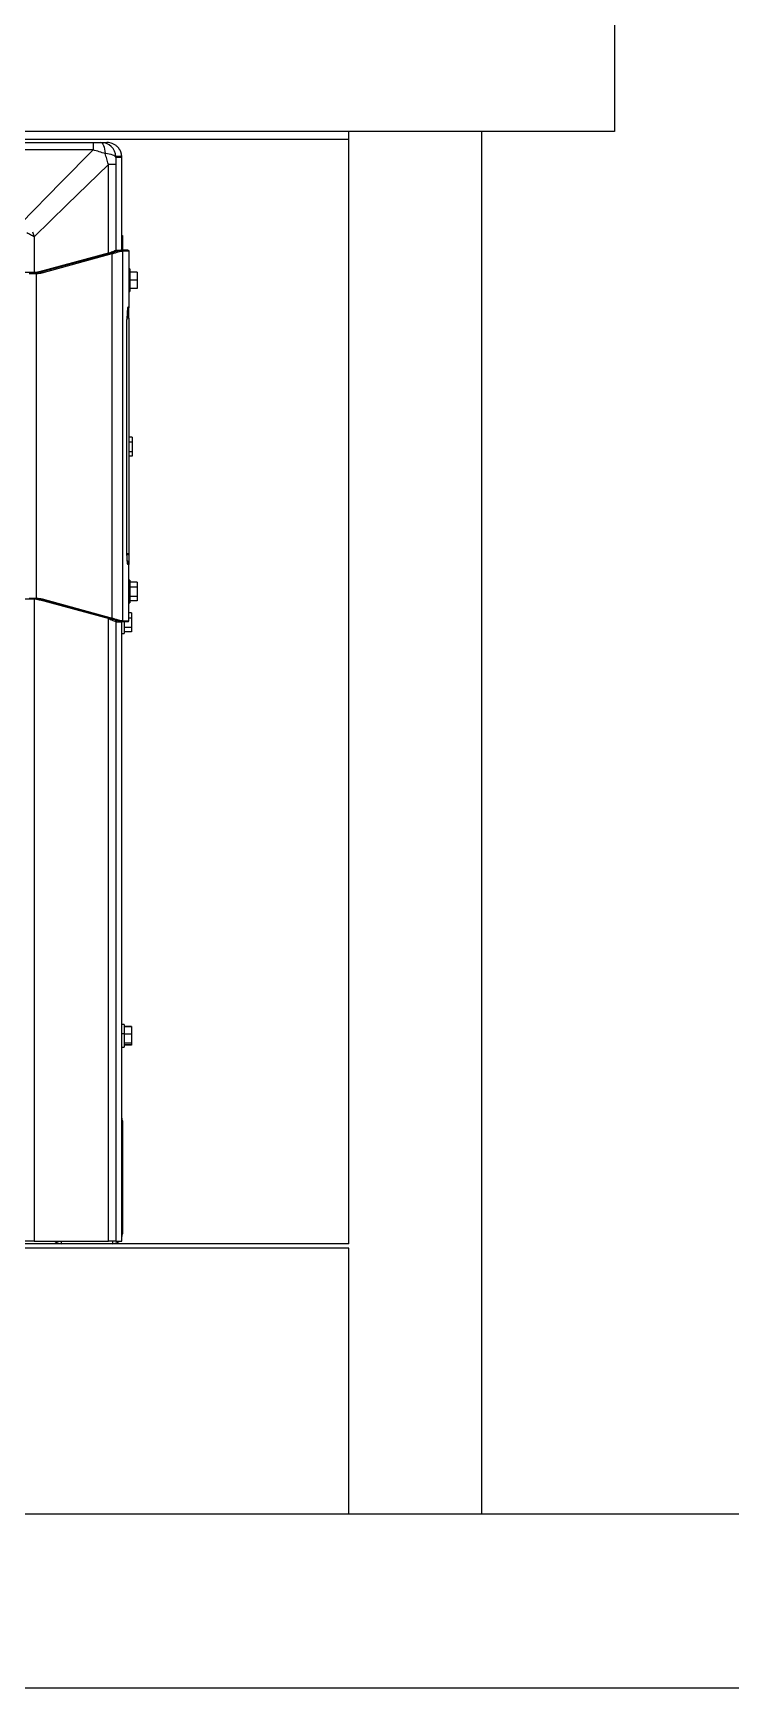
# Model space of a CAD drawing. Header units: millimetres. Extents: x 126 to 938, y 244 to 707.
# Drawn here: x 837.41 to 857.44, y 244.24 to 291.75 of the extents above; entities that cross this region are included whole.
import ezdxf

# ---------------------------------------------------------------- set-up
doc = ezdxf.new("R2010")
doc.units = ezdxf.units.MM

msp = doc.modelspace()

# ---------------------------------------------------------------- linework, layer by layer
at = {"color": 7, "linetype": 'Continuous', "lineweight": 25}
for p, q in [((854.1, 292.735), (854.1, 288.925)), ((854.1, 288.925), (762.66, 288.925)), ((846.48, 256.99), (846.48, 288.925)), ((850.29, 249.238), (850.29, 288.925)), ((846.48, 288.687), (829.01, 288.687)), ((834.698, 288.608), (839.135, 288.608)), ((839.135, 288.392), (834.764, 288.392)), ((839.135, 288.608), (839.135, 288.392)), ((839.135, 288.608), (839.359, 288.608)), ((839.359, 288.608), (839.53, 288.608)), ((839.789, 287.978), (839.574, 287.978)), ((839.574, 285.432), (839.574, 287.978)), ((839.789, 287.978), (839.789, 285.51)), ((839.961, 288.199), (839.79, 288.199)), ((839.962, 288.176), (839.791, 288.176)), ((839.962, 288.176), (839.961, 288.199)), ((839.962, 285.516), (839.962, 288.176)), ((839.962, 285.516), (839.962, 288.176)), ((839.962, 288.176), (839.962, 288.176)), ((839.962, 288.174), (839.963, 288.174)), ((839.963, 285.516), (839.963, 288.174)), ((837.401, 286.04), (837.448, 285.895)), ((837.448, 285.895), (837.448, 284.869)), ((839.963, 285.936), (839.976, 285.936)), ((839.976, 285.936), (839.976, 285.516)), ((839.603, 285.44), (837.59, 284.891)), ((839.668, 285.439), (837.66, 284.891)), ((837.676, 284.865), (839.685, 285.414)), ((839.603, 285.44), (839.631, 285.451)), ((839.603, 285.44), (839.673, 285.44)), ((839.631, 285.451), (839.709, 285.451)), ((839.709, 285.451), (839.673, 285.44)), ((839.685, 274.951), (839.685, 285.414)), ((839.819, 285.516), (839.957, 285.516)), ((839.961, 285.516), (839.957, 285.516)), ((840.135, 285.516), (839.961, 285.516)), ((839.982, 285.491), (839.986, 285.491)), ((839.986, 274.874), (839.986, 285.491)), ((839.986, 285.491), (840.16, 285.491)), ((840.16, 285.491), (840.16, 283.887)), ((837.498, 284.869), (836.899, 284.869)), ((837.298, 284.843), (837.51, 284.843)), ((837.51, 275.522), (837.51, 284.843)), ((837.59, 284.891), (837.66, 284.891)), ((840.186, 284.976), (840.16, 284.976)), ((840.186, 284.652), (840.16, 284.652)), ((840.186, 284.976), (840.186, 284.652)), ((840.401, 284.887), (840.186, 284.887)), ((840.186, 284.652), (840.186, 284.328)), ((840.401, 284.652), (840.186, 284.652)), ((840.401, 284.887), (840.401, 284.652)), ((840.401, 284.652), (840.401, 284.417)), ((840.16, 284.328), (840.186, 284.328)), ((840.401, 284.417), (840.186, 284.417)), ((840.16, 283.887), (840.133, 283.877)), ((840.16, 283.887), (840.16, 283.887)), ((840.16, 283.611), (840.16, 283.879)), ((840.105, 276.847), (840.105, 283.518)), ((840.106, 276.844), (840.106, 283.521)), ((840.16, 283.566), (840.111, 283.566)), ((840.16, 283.566), (840.16, 283.611)), ((840.16, 283.566), (840.16, 276.798)), ((840.255, 280.145), (840.16, 280.145)), ((840.255, 280), (840.16, 280)), ((840.255, 280.145), (840.255, 280)), ((840.255, 280), (840.255, 279.729)), ((840.255, 279.729), (840.16, 279.729)), ((840.255, 279.603), (840.16, 279.603)), ((840.255, 279.729), (840.255, 279.603)), ((840.16, 276.798), (840.111, 276.798)), ((840.16, 276.798), (840.16, 276.754)), ((840.16, 276.754), (840.16, 276.486)), ((840.16, 276.477), (840.133, 276.488)), ((840.16, 276.478), (840.16, 276.477)), ((840.16, 274.874), (840.16, 276.477)), ((840.186, 276.036), (840.16, 276.036)), ((840.186, 276.036), (840.186, 275.862)), ((840.186, 275.862), (840.16, 275.862)), ((840.401, 275.984), (840.186, 275.984)), ((840.186, 275.862), (840.186, 275.389)), ((840.401, 275.838), (840.186, 275.838)), ((840.401, 275.567), (840.186, 275.567)), ((840.401, 275.984), (840.401, 275.838)), ((840.401, 275.838), (840.401, 275.567)), ((840.401, 275.567), (840.401, 275.442)), ((837.498, 275.496), (836.899, 275.496)), ((837.298, 275.522), (837.51, 275.522)), ((837.447, 275.496), (837.447, 257.067)), ((837.59, 275.474), (837.66, 275.474)), ((839.603, 274.925), (837.59, 275.474)), ((839.668, 274.926), (837.66, 275.474)), ((837.676, 275.5), (839.685, 274.951)), ((840.16, 275.389), (840.186, 275.389)), ((840.243, 275.099), (840.16, 275.099)), ((840.401, 275.442), (840.186, 275.442)), ((840.243, 275.099), (840.243, 274.953)), ((839.574, 257.067), (839.574, 274.933)), ((839.603, 274.925), (839.673, 274.925)), ((839.603, 274.925), (839.631, 274.914)), ((839.631, 274.914), (839.709, 274.914)), ((839.709, 274.914), (839.673, 274.925)), ((839.789, 274.855), (839.789, 257.067)), ((839.819, 274.848), (839.957, 274.848)), ((839.961, 274.848), (839.957, 274.848)), ((840.135, 274.848), (839.961, 274.848)), ((839.962, 257.067), (839.962, 274.848)), ((839.962, 257.067), (839.962, 274.848)), ((839.982, 274.874), (839.986, 274.874)), ((839.986, 274.874), (840.16, 274.874)), ((840.027, 274.848), (840.027, 274.504)), ((840.243, 274.682), (840.027, 274.682)), ((840.243, 274.953), (840.16, 274.953)), ((840.243, 274.953), (840.243, 274.682)), ((840.243, 274.682), (840.243, 274.557)), ((839.962, 274.504), (840.027, 274.504)), ((840.243, 274.557), (840.027, 274.557)), ((840.027, 263.283), (839.962, 263.283)), ((840.027, 263.282), (839.962, 263.282)), ((840.027, 263.283), (840.027, 263.282)), ((840.027, 263.282), (840.027, 263.014)), ((840.243, 263.23), (840.027, 263.23)), ((840.243, 263.213), (840.027, 263.213)), ((840.243, 263.23), (840.243, 263.213)), ((840.243, 263.213), (840.243, 263.005)), ((840.027, 263.014), (839.962, 263.014)), ((840.027, 263.014), (840.027, 262.634)), ((840.243, 263.005), (840.027, 263.005)), ((840.243, 262.75), (840.027, 262.75)), ((840.243, 263.005), (840.243, 262.75)), ((840.243, 262.75), (840.243, 262.688)), ((839.962, 262.634), (840.027, 262.634)), ((840.243, 262.703), (840.027, 262.703)), ((840.243, 262.688), (840.027, 262.688)), ((839.962, 260.515), (839.976, 260.515)), ((839.976, 260.515), (839.976, 257.276)), ((837.447, 257.067), (837.067, 257.067)), ((837.447, 257.067), (839.574, 257.067)), ((838.223, 257.067), (838.223, 256.99)), ((839.789, 257.067), (839.574, 257.067)), ((839.691, 257.067), (839.691, 256.99)), ((839.789, 257.067), (839.962, 257.067)), ((839.962, 257.276), (839.976, 257.276)), ((839.962, 257.067), (839.962, 257.067)), ((846.48, 256.99), (770.28, 256.99)), ((846.48, 256.858), (770.28, 256.858)), ((846.48, 249.238), (846.48, 256.858)), ((636.789, 249.238), (919.975, 249.238)), ((636.789, 244.238), (938.187, 244.238))]:
    msp.add_line(p, q, dxfattribs=at)
at = {"color": 7, "linetype": 'Continuous', "lineweight": 25, "flags": 128}
for points in [[(837.064, 286.279), (838.223, 287.462), (839.135, 288.392)], [(839.359, 288.608), (839.38, 288.602), (839.401, 288.585), (839.42, 288.556), (839.437, 288.517), (839.453, 288.47), (839.466, 288.414), (839.476, 288.352), (839.483, 288.285)], [(839.574, 287.978), (838.384, 286.811), (837.448, 285.895)], [(839.791, 288.176), (839.782, 288.194), (839.764, 288.211), (839.736, 288.227), (839.699, 288.242), (839.654, 288.256), (839.602, 288.268), (839.545, 288.277), (839.483, 288.285)], [(837.498, 284.869), (837.5, 284.868), (837.503, 284.867), (837.505, 284.864), (837.507, 284.861), (837.508, 284.857), (837.509, 284.853), (837.51, 284.848), (837.51, 284.843)], [(840.133, 283.877), (840.129, 283.832), (840.127, 283.824)], [(840.133, 276.488), (840.129, 276.533), (840.127, 276.54)], [(837.498, 275.496), (837.5, 275.497), (837.503, 275.498), (837.505, 275.5), (837.507, 275.504), (837.508, 275.507), (837.509, 275.512), (837.51, 275.517), (837.51, 275.522)], [(839.976, 260.515), (839.971, 260.571), (839.962, 260.603)], [(839.962, 257.188), (839.971, 257.22), (839.976, 257.276)]]:
    msp.add_lwpolyline(points, dxfattribs=at)
at = {"color": 7, "linetype": 'Continuous', "lineweight": 25}
for centre, radius, start, end in [((839.359, 288.176), 0.431, 2.9588, 89.9632), ((839.532, 288.174), 0.432, 359.9987, 45.9679), ((839.35, 288.176), 0.441, 0.0112, 2.9501), ((839.957, 285.491), 0.0253, 359.7689, 89.7518), ((839.961, 285.491), 0.0254, 359.9577, 89.9683), ((840.113, 283.66), 0.0682, 268.8262, 314.0693), ((840.11, 276.696), 0.0764, 48.5623, 88.3326), ((839.957, 274.874), 0.0253, 270.2415, 0.2378), ((839.961, 274.874), 0.0254, 270.0251, 0.0489), ((838.223, 257.276), 0.285, 227.1665, 269.9953), ((839.691, 257.276), 0.285, 269.9998, 312.8383)]:
    msp.add_arc(centre, radius, start, end, dxfattribs=at)
for points, knots in [([(839.483, 288.285), (839.426, 288.303), (839.311, 288.342), (839.194, 288.375), (839.135, 288.392)], [0, 0, 0, 0, 0.489417, 1, 1, 1, 1]), ([(839.961, 288.199), (839.953, 288.251), (839.94, 288.332), (839.885, 288.427), (839.839, 288.479), (839.797, 288.516), (839.764, 288.54), (839.726, 288.562), (839.678, 288.583), (839.613, 288.603), (839.56, 288.606), (839.53, 288.608)], [0, 0, 0, 0, 0.241676, 0.368556, 0.499147, 0.559017, 0.622291, 0.688958, 0.759023, 0.859656, 1, 1, 1, 1]), ([(839.574, 287.978), (839.559, 288.03), (839.53, 288.133), (839.498, 288.235), (839.483, 288.285)], [0, 0, 0, 0, 0.510476, 1, 1, 1, 1]), ([(839.791, 288.176), (839.79, 288.139), (839.789, 288.073), (839.789, 288.007), (839.789, 287.978)], [0, 0, 0, 0, 0.5550011, 1, 1, 1, 1]), ([(837.448, 285.895), (837.413, 285.914), (837.342, 285.954), (837.27, 285.99), (837.233, 286.009)], [0, 0, 0, 0, 0.4930694, 1, 1, 1, 1]), ([(839.631, 285.451), (839.654, 285.46), (839.696, 285.477), (839.751, 285.498), (839.791, 285.512), (839.812, 285.515), (839.819, 285.516)], [0, 0, 0, 0, 0.376179, 0.675677, 0.88889, 1, 1, 1, 1]), ([(839.673, 285.44), (839.672, 285.44), (839.67, 285.439), (839.668, 285.439), (839.668, 285.439)], [0, 0, 0, 0, 0.559059, 1, 1, 1, 1]), ([(839.668, 285.439), (839.669, 285.438), (839.674, 285.437), (839.679, 285.431), (839.683, 285.423), (839.685, 285.417), (839.685, 285.414)], [0, 0, 0, 0, 0.173621, 0.406741, 0.69175, 1, 1, 1, 1]), ([(839.673, 285.44), (839.674, 285.44), (839.677, 285.439), (839.681, 285.436), (839.684, 285.433), (839.686, 285.429), (839.689, 285.423), (839.69, 285.418), (839.691, 285.415)], [0, 0, 0, 0, 0.166552, 0.278378, 0.408867, 0.553471, 0.705428, 1, 1, 1, 1]), ([(839.685, 285.414), (839.686, 285.414), (839.688, 285.415), (839.69, 285.415), (839.691, 285.415)], [0, 0, 0, 0, 0.560661, 1, 1, 1, 1]), ([(839.691, 285.415), (839.698, 285.417), (839.711, 285.421), (839.723, 285.425), (839.729, 285.426)], [0, 0, 0, 0, 0.565242, 1, 1, 1, 1]), ([(839.957, 285.516), (839.947, 285.515), (839.92, 285.512), (839.868, 285.498), (839.795, 285.477), (839.74, 285.46), (839.709, 285.451)], [0, 0, 0, 0, 0.112353, 0.32536, 0.626425, 1, 1, 1, 1]), ([(839.709, 285.451), (839.711, 285.451), (839.714, 285.45), (839.718, 285.447), (839.721, 285.444), (839.724, 285.44), (839.727, 285.434), (839.728, 285.429), (839.729, 285.426)], [0, 0, 0, 0, 0.178392, 0.293052, 0.423817, 0.566809, 0.715177, 1, 1, 1, 1]), ([(839.729, 285.426), (839.76, 285.436), (839.816, 285.453), (839.891, 285.473), (839.944, 285.487), (839.972, 285.49), (839.982, 285.491)], [0, 0, 0, 0, 0.372894, 0.6746, 0.887467, 1, 1, 1, 1]), ([(840.135, 285.516), (840.138, 285.516), (840.146, 285.515), (840.154, 285.508), (840.159, 285.5), (840.16, 285.494), (840.16, 285.491)], [0, 0, 0, 0, 0.270228, 0.562342, 0.789748, 1, 1, 1, 1]), ([(837.59, 284.891), (837.581, 284.889), (837.564, 284.886), (837.542, 284.878), (837.52, 284.876), (837.494, 284.872), (837.463, 284.869), (837.439, 284.869), (837.427, 284.869)], [0, 0, 0, 0, 0.157413, 0.310238, 0.423871, 0.571279, 0.779344, 1, 1, 1, 1]), ([(837.66, 284.891), (837.642, 284.886), (837.606, 284.877), (837.551, 284.87), (837.515, 284.869), (837.498, 284.869)], [0, 0, 0, 0, 0.351308, 0.677794, 1, 1, 1, 1]), ([(837.51, 284.843), (837.542, 284.845), (837.585, 284.847), (837.64, 284.856), (837.664, 284.862), (837.676, 284.865)], [0, 0, 0, 0, 0.55918, 0.779269, 1, 1, 1, 1]), ([(837.66, 284.891), (837.662, 284.89), (837.665, 284.889), (837.668, 284.886), (837.671, 284.882), (837.673, 284.877), (837.675, 284.871), (837.675, 284.867), (837.676, 284.865)], [0, 0, 0, 0, 0.166391, 0.274386, 0.401994, 0.638104, 0.804052, 1, 1, 1, 1]), ([(840.133, 283.877), (840.131, 283.87), (840.123, 283.848), (840.121, 283.801), (840.114, 283.726), (840.11, 283.629), (840.107, 283.556), (840.105, 283.518)], [0, 0, 0, 0, 0.0563645, 0.1936977, 0.392407, 0.6811988, 1, 1, 1, 1]), ([(840.16, 283.887), (840.158, 283.853), (840.155, 283.806), (840.125, 283.77), (840.117, 283.76)], [0, 0, 0, 0, 0.714911, 1, 1, 1, 1]), ([(840.109, 276.759), (840.109, 276.76), (840.109, 276.789), (840.107, 276.818), (840.105, 276.847)], [0, 0, 0, 0, 0.017488, 1, 1, 1, 1]), ([(840.133, 276.488), (840.131, 276.494), (840.123, 276.516), (840.121, 276.564), (840.114, 276.639), (840.11, 276.736), (840.107, 276.809), (840.105, 276.847)], [0, 0, 0, 0, 0.0563719, 0.193704, 0.3924035, 0.681193, 1, 1, 1, 1]), ([(840.16, 276.478), (840.158, 276.512), (840.155, 276.559), (840.125, 276.594), (840.117, 276.604)], [0, 0, 0, 0, 0.714905, 1, 1, 1, 1]), ([(837.59, 275.474), (837.581, 275.476), (837.564, 275.479), (837.542, 275.486), (837.52, 275.489), (837.494, 275.492), (837.463, 275.496), (837.439, 275.496), (837.427, 275.496)], [0, 0, 0, 0, 0.157441, 0.310096, 0.4238, 0.571209, 0.779274, 1, 1, 1, 1]), ([(837.66, 275.474), (837.645, 275.478), (837.616, 275.486), (837.561, 275.493), (837.522, 275.495), (837.498, 275.496)], [0, 0, 0, 0, 0.281374, 0.561177, 1, 1, 1, 1]), ([(837.51, 275.522), (837.542, 275.52), (837.585, 275.518), (837.64, 275.509), (837.664, 275.503), (837.676, 275.5)], [0, 0, 0, 0, 0.55918, 0.779269, 1, 1, 1, 1]), ([(837.66, 275.474), (837.662, 275.475), (837.665, 275.475), (837.668, 275.479), (837.671, 275.483), (837.673, 275.488), (837.675, 275.494), (837.675, 275.498), (837.676, 275.5)], [0, 0, 0, 0, 0.166367, 0.274432, 0.40197, 0.638178, 0.804135, 1, 1, 1, 1]), ([(839.631, 274.914), (839.654, 274.904), (839.696, 274.887), (839.751, 274.867), (839.791, 274.853), (839.812, 274.85), (839.819, 274.848)], [0, 0, 0, 0, 0.377199, 0.67568, 0.88889, 1, 1, 1, 1]), ([(839.668, 274.926), (839.669, 274.927), (839.674, 274.928), (839.679, 274.934), (839.683, 274.941), (839.685, 274.948), (839.685, 274.951)], [0, 0, 0, 0, 0.173621, 0.406741, 0.69175, 1, 1, 1, 1]), ([(839.673, 274.925), (839.672, 274.925), (839.67, 274.925), (839.668, 274.926), (839.668, 274.926)], [0, 0, 0, 0, 0.559059, 1, 1, 1, 1]), ([(839.673, 274.925), (839.674, 274.925), (839.677, 274.926), (839.681, 274.929), (839.684, 274.932), (839.686, 274.936), (839.689, 274.942), (839.69, 274.946), (839.691, 274.949)], [0, 0, 0, 0, 0.167334, 0.279061, 0.409434, 0.553987, 0.705732, 1, 1, 1, 1]), ([(839.685, 274.951), (839.686, 274.951), (839.688, 274.95), (839.69, 274.95), (839.691, 274.949)], [0, 0, 0, 0, 0.560661, 1, 1, 1, 1]), ([(839.691, 274.949), (839.698, 274.947), (839.711, 274.944), (839.723, 274.94), (839.729, 274.938)], [0, 0, 0, 0, 0.565242, 1, 1, 1, 1]), ([(839.709, 274.914), (839.711, 274.914), (839.714, 274.915), (839.718, 274.918), (839.721, 274.921), (839.724, 274.925), (839.727, 274.931), (839.728, 274.935), (839.729, 274.938)], [0, 0, 0, 0, 0.178397, 0.293059, 0.423828, 0.566823, 0.715195, 1, 1, 1, 1]), ([(839.957, 274.848), (839.947, 274.85), (839.92, 274.853), (839.868, 274.867), (839.795, 274.887), (839.74, 274.904), (839.709, 274.914)], [0, 0, 0, 0, 0.111877, 0.324065, 0.624673, 1, 1, 1, 1]), ([(839.729, 274.938), (839.76, 274.929), (839.816, 274.912), (839.891, 274.892), (839.944, 274.878), (839.972, 274.875), (839.982, 274.874)], [0, 0, 0, 0, 0.372895, 0.674602, 0.887467, 1, 1, 1, 1]), ([(840.135, 274.848), (840.138, 274.849), (840.146, 274.85), (840.154, 274.857), (840.159, 274.865), (840.16, 274.871), (840.16, 274.874)], [0, 0, 0, 0, 0.270199, 0.562298, 0.789759, 1, 1, 1, 1])]:
    msp.add_open_spline(points, degree=3, knots=knots, dxfattribs=at)

doc.saveas('drawing.dxf')
